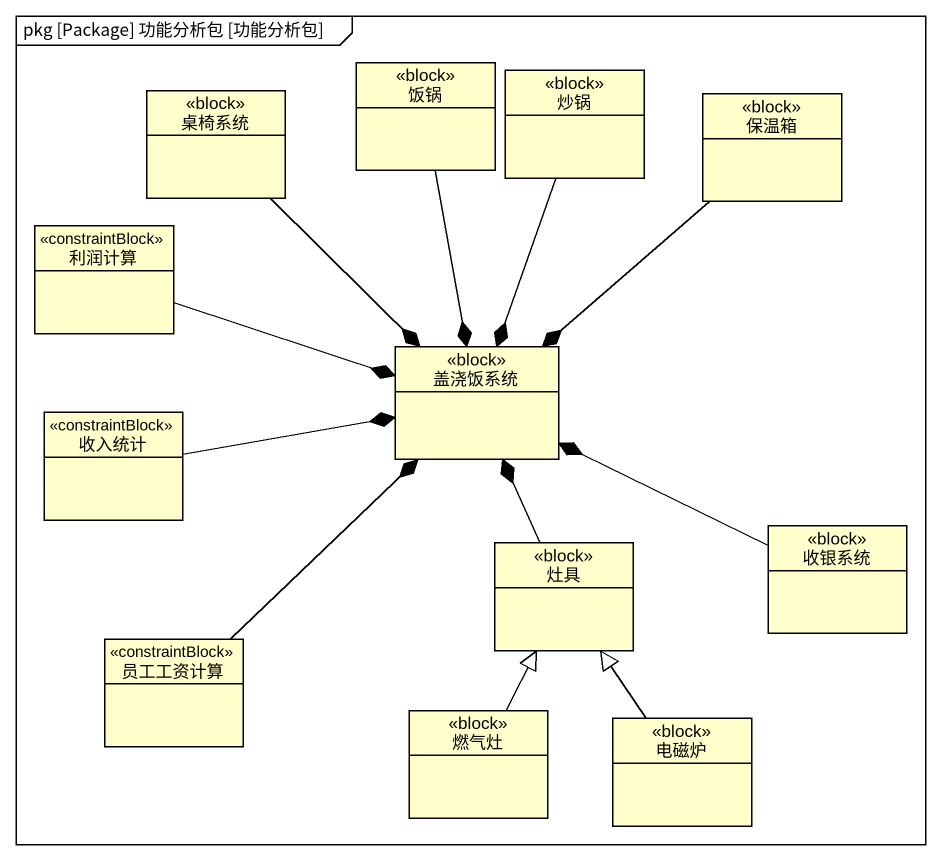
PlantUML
@startuml
mainframe pkg [Package] 功能分析包 [功能分析包]
hide circle
hide empty members
class 桌椅系统 <<block>>
class 饭锅 <<block>>
class 炒锅 <<block>>
class 保温箱 <<block>>
class 利润计算 <<constraintBlock>>
class 盖浇饭系统 <<block>>
class 收入统计 <<constraintBlock>>
class 灶具 <<block>>
class 收银系统 <<block>>
class 员工工资计算 <<constraintBlock>>
class 燃气灶 <<block>>
class 电磁炉 <<block>>
桌椅系统 --* 盖浇饭系统
饭锅 --* 盖浇饭系统
炒锅 --* 盖浇饭系统
保温箱 --* 盖浇饭系统
利润计算 -right-* 盖浇饭系统
收入统计 -right-* 盖浇饭系统
灶具 -up-* 盖浇饭系统
收银系统 -left-* 盖浇饭系统
员工工资计算 -up-* 盖浇饭系统
燃气灶 -up-|> 灶具
电磁炉 -up-|> 灶具
@enduml
